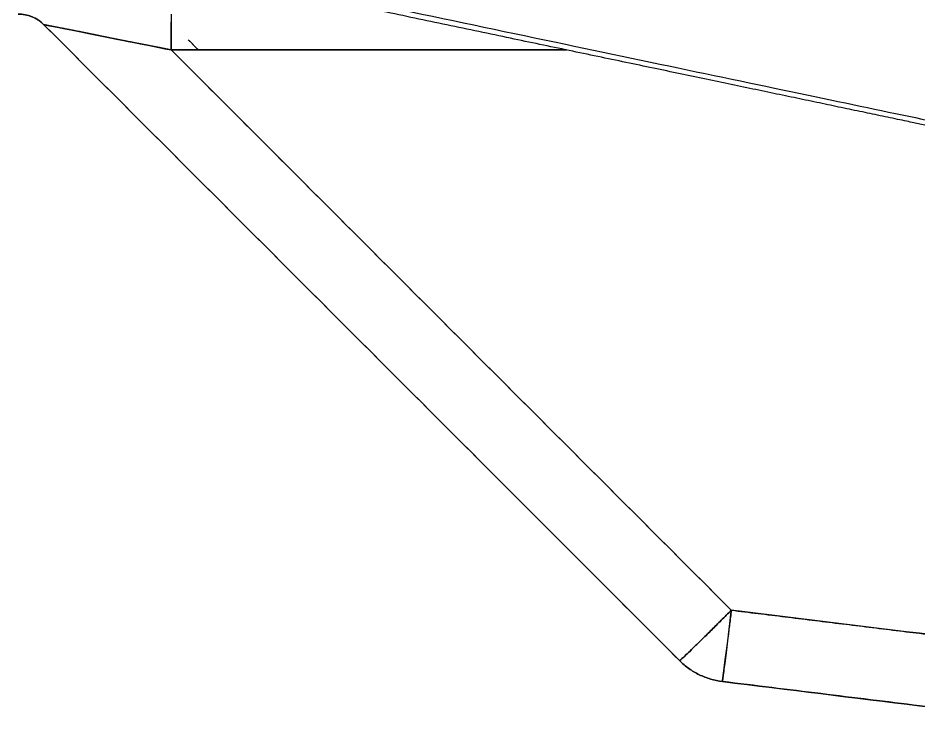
# Model space of a CAD drawing. Extents: x 86520 to 160660, y -2551 to 2752.
# Drawn here: x 89218.56 to 89243.19, y 1529.19 to 1548.65 of the extents above; entities that cross this region are included whole.
import ezdxf

# ---------------------------------------------------------------- set-up
doc = ezdxf.new("R2010")
doc.units = 0
doc.header["$LTSCALE"] = 10
doc.header["$MEASUREMENT"] = 0
doc.layers.add('1', color=7, linetype='CONTINUOUS')

msp = doc.modelspace()

# ---------------------------------------------------------------- linework, layer by layer
at = {"layer": '1', "color": 7, "linetype": 'CONTINUOUS'}
for points, degree, knots in [([(89224.9728, 1549.7257), (89228.0788, 1549.0739), (89231.2006, 1548.4189), (89236.8583, 1547.2321), (89239.4699, 1546.6845), (89242.6479, 1546.0184), (89243.6111, 1545.8165), (89245.2498, 1545.4732), (89245.9291, 1545.331), (89247.0085, 1545.1051), (89247.4023, 1545.0228), (89247.8141, 1544.9371), (89247.9056, 1544.9181), (89247.9056, 1544.9184)], 3, [0, 0, 0, 0, 0.2577628, 0.2577628, 0.5155256, 0.5155256, 0.6444069, 0.6444069, 0.7732883, 0.7732883, 0.9021697, 0.9021697, 1, 1, 1, 1]), ([(89247.5319, 1544.8491), (89247.5143, 1544.8518), (89246.0949, 1545.1484), (89244.4664, 1545.4887), (89241.3074, 1546.1502), (89238.1519, 1546.811), (89233.8579, 1547.7108), (89229.5487, 1548.6137), (89224.9409, 1549.5798)], 2, [0, 0, 0, 0.2242214, 0.2242214, 0.4828143, 0.4828143, 0.7414071, 0.7414071, 1, 1, 1]), ([(89219.2683, 1548.464), (89219.222, 1548.5102), (89219.1712, 1548.552), (89219.0624, 1548.6247), (89219.0044, 1548.6557), (89218.8834, 1548.7058), (89218.8205, 1548.7249), (89218.6921, 1548.7504), (89218.6267, 1548.7568), (89218.5612, 1548.7568)], 3, [0, 0, 0, 0, 0.25, 0.25, 0.5, 0.5, 0.75, 0.75, 1, 1, 1, 1]), ([(89222.7515, 1548.7569), (89222.7515, 1548.7568), (89222.7515, 1548.7505), (89222.7515, 1548.7256), (89222.7515, 1548.7069), (89222.7515, 1548.6579), (89222.7515, 1548.6275), (89222.7515, 1548.5563), (89222.7515, 1548.5155), (89222.7515, 1548.4247), (89222.7515, 1548.3749), (89222.7515, 1548.268), (89222.7515, 1548.2111), (89222.7515, 1548.0921), (89222.7515, 1548.0302), (89222.7515, 1547.9036), (89222.7515, 1547.839), (89222.7515, 1547.7743)], 3, [0, 0, 0, 0, 0.125, 0.125, 0.25, 0.25, 0.375, 0.375, 0.5, 0.5, 0.625, 0.625, 0.75, 0.75, 0.875, 0.875, 1, 1, 1, 1]), ([(89219.2683, 1548.464), (89219.266, 1548.4662), (89219.6386, 1548.3935), (89220.9261, 1548.1386), (89221.8306, 1547.9584), (89222.7515, 1547.7743)], 3, [0, 0, 0, 0, 0.5, 0.5, 1, 1, 1, 1]), ([(89222.7515, 1547.7743), (89222.7391, 1547.7768), (89222.7144, 1547.7817), (89222.6775, 1547.789), (89222.6408, 1547.7963), (89222.6044, 1547.8035), (89222.5681, 1547.8107), (89222.5321, 1547.8178), (89222.4963, 1547.8248), (89222.4607, 1547.8317), (89222.4254, 1547.8386), (89222.3902, 1547.8455), (89222.3554, 1547.8523), (89222.3207, 1547.859), (89222.2863, 1547.8657), (89222.2521, 1547.8723), (89222.2182, 1547.8789), (89222.1844, 1547.8854), (89222.151, 1547.8919), (89222.1177, 1547.8983), (89222.0847, 1547.9047), (89222.052, 1547.911), (89222.0194, 1547.9173), (89221.9872, 1547.9235), (89221.9551, 1547.9297), (89221.9233, 1547.9358), (89221.8918, 1547.9419), (89221.8605, 1547.948), (89221.8294, 1547.954), (89221.7986, 1547.96), (89221.768, 1547.9659), (89221.7377, 1547.9718), (89221.7076, 1547.9776), (89221.6778, 1547.9834), (89221.6482, 1547.9892), (89221.6189, 1547.9949), (89221.5898, 1548.0006), (89221.561, 1548.0062), (89221.5324, 1548.0118), (89221.504, 1548.0174), (89221.476, 1548.0229), (89221.4481, 1548.0283), (89221.4205, 1548.0338), (89221.3932, 1548.0392), (89221.3661, 1548.0445), (89221.3393, 1548.0499), (89221.3127, 1548.0551), (89221.2863, 1548.0604), (89221.2602, 1548.0656), (89221.2344, 1548.0708), (89221.2088, 1548.0759), (89221.1835, 1548.081), (89221.1584, 1548.086), (89221.1335, 1548.091), (89221.1089, 1548.096), (89221.0846, 1548.1009), (89221.0605, 1548.1058), (89221.0366, 1548.1106), (89221.013, 1548.1154), (89220.9897, 1548.1202), (89220.9666, 1548.1249), (89220.9437, 1548.1296), (89220.9211, 1548.1342), (89220.8988, 1548.1388), (89220.8767, 1548.1434), (89220.8548, 1548.1479), (89220.8332, 1548.1523), (89220.8118, 1548.1568), (89220.7907, 1548.1611), (89220.7698, 1548.1655), (89220.7492, 1548.1697), (89220.7288, 1548.174), (89220.7086, 1548.1782), (89220.6887, 1548.1823), (89220.669, 1548.1864), (89220.6496, 1548.1904), (89220.6304, 1548.1944), (89220.6115, 1548.1984), (89220.5928, 1548.2023), (89220.5743, 1548.2061), (89220.5561, 1548.2099), (89220.5381, 1548.2137), (89220.5204, 1548.2174), (89220.5029, 1548.221), (89220.4856, 1548.2246), (89220.4686, 1548.2281), (89220.4518, 1548.2316), (89220.4352, 1548.235), (89220.4189, 1548.2384), (89220.4028, 1548.2417), (89220.3869, 1548.2449), (89220.3713, 1548.2481), (89220.3559, 1548.2513), (89220.3407, 1548.2543), (89220.3258, 1548.2574), (89220.3111, 1548.2603), (89220.2966, 1548.2632), (89220.2724, 1548.268), (89220.2388, 1548.2747), (89220.196, 1548.2831), (89220.1542, 1548.2913), (89220.1133, 1548.2993), (89220.0734, 1548.3071), (89220.0344, 1548.3147), (89219.9964, 1548.3221), (89219.9593, 1548.3293), (89219.9232, 1548.3363), (89219.888, 1548.3431), (89219.8538, 1548.3497), (89219.8206, 1548.3561), (89219.7883, 1548.3624), (89219.757, 1548.3684), (89219.7267, 1548.3743), (89219.6973, 1548.38), (89219.6689, 1548.3854), (89219.6415, 1548.3908), (89219.615, 1548.3959), (89219.5896, 1548.4008), (89219.5651, 1548.4056), (89219.5415, 1548.4102), (89219.519, 1548.4146), (89219.4974, 1548.4188), (89219.4768, 1548.4228), (89219.4572, 1548.4267), (89219.4385, 1548.4303), (89219.4208, 1548.4338), (89219.4041, 1548.4371), (89219.3884, 1548.4402), (89219.3737, 1548.4432), (89219.3599, 1548.4459), (89219.3471, 1548.4485), (89219.3352, 1548.4509), (89219.3243, 1548.453), (89219.3144, 1548.455), (89219.3055, 1548.4568), (89219.2975, 1548.4584), (89219.2905, 1548.4598), (89219.2844, 1548.461), (89219.2793, 1548.462), (89219.2752, 1548.4629), (89219.272, 1548.4635), (89219.2698, 1548.4638), (89219.2684, 1548.464), (89219.2684, 1548.464), (89219.2683, 1548.464)], 3, [0, 0, 0, 0, 0.008552, 0.0170529, 0.0255025, 0.0339008, 0.042248, 0.050544, 0.0587887, 0.0669823, 0.0751247, 0.0832159, 0.0912559, 0.0992447, 0.1071824, 0.115069, 0.1229044, 0.1306886, 0.1384218, 0.1461038, 0.1537346, 0.1613144, 0.1688431, 0.1763207, 0.1837472, 0.1911226, 0.1984469, 0.2057202, 0.2129424, 0.2201136, 0.2272338, 0.2343029, 0.241321, 0.2482881, 0.2552043, 0.2620694, 0.2688836, 0.2756468, 0.282359, 0.2890203, 0.2956307, 0.3021902, 0.3086987, 0.3151564, 0.3215632, 0.3279191, 0.3342242, 0.3404784, 0.3466818, 0.3528344, 0.3589362, 0.3649873, 0.3709875, 0.376937, 0.3828358, 0.3886838, 0.3944812, 0.4002279, 0.4059239, 0.4115692, 0.417164, 0.4227081, 0.4282017, 0.4336446, 0.4390371, 0.444379, 0.4496704, 0.4549113, 0.4601018, 0.4652418, 0.4703315, 0.4753707, 0.4803597, 0.4852983, 0.4901865, 0.4950246, 0.4998124, 0.50455, 0.5092374, 0.5138746, 0.5184618, 0.5229989, 0.527486, 0.5319231, 0.5363102, 0.5406474, 0.5449347, 0.5491722, 0.5533599, 0.5574979, 0.5615862, 0.5656248, 0.5696139, 0.5735534, 0.5774435, 0.5812841, 0.5850754, 0.5888173, 0.6003629, 0.6117642, 0.6230225, 0.6341391, 0.6451153, 0.6559524, 0.6666519, 0.6772153, 0.687644, 0.6979398, 0.7081041, 0.7181389, 0.7280458, 0.7378267, 0.7474836, 0.7570185, 0.7664334, 0.7757306, 0.7849122, 0.7939806, 0.8029383, 0.8117878, 0.8205317, 0.8291726, 0.8377134, 0.8461571, 0.8545065, 0.8627649, 0.8709354, 0.8790214, 0.8870262, 0.8949534, 0.9028067, 0.9105898, 0.9183065, 0.9259608, 0.9335566, 0.9410982, 0.9485897, 0.9560355, 0.9634399, 0.9708075, 0.9781426, 0.98545, 0.9927342, 1, 1, 1, 1]), ([(89236.6501, 1531.0822), (89236.6512, 1531.0811), (89236.6613, 1531.0889), (89236.6991, 1531.1222), (89236.7267, 1531.1477), (89236.7986, 1531.2154), (89236.8428, 1531.2576), (89236.946, 1531.357), (89237.005, 1531.4143), (89237.1357, 1531.5417), (89237.2074, 1531.6119), (89237.3606, 1531.7626), (89237.4421, 1531.843), (89237.612, 1532.0112), (89237.7004, 1532.0988), (89237.8806, 1532.2781), (89237.9724, 1532.3697), (89238.0643, 1532.4615)], 3, [0, 0, 0, 0, 0.125, 0.125, 0.25, 0.25, 0.375, 0.375, 0.5, 0.5, 0.625, 0.625, 0.75, 0.75, 0.875, 0.875, 1, 1, 1, 1]), ([(89238.0643, 1532.4615), (89237.9724, 1532.3697), (89237.8806, 1532.2781), (89237.7004, 1532.0988), (89237.612, 1532.0112), (89237.4421, 1531.843), (89237.3606, 1531.7626), (89237.2074, 1531.6119), (89237.1357, 1531.5417), (89237.005, 1531.4143), (89236.946, 1531.357), (89236.8428, 1531.2576), (89236.7986, 1531.2154), (89236.7267, 1531.1477), (89236.6991, 1531.1222), (89236.6613, 1531.0889), (89236.6512, 1531.0811), (89236.6501, 1531.0822)], 3, [0, 0, 0, 0, 0.125, 0.125, 0.25, 0.25, 0.375, 0.375, 0.5, 0.5, 0.625, 0.625, 0.75, 0.75, 0.875, 0.875, 1, 1, 1, 1]), ([(89237.8205, 1530.5113), (89237.8206, 1530.5113), (89237.8206, 1530.5114), (89237.8206, 1530.5118), (89237.8207, 1530.5124), (89237.8208, 1530.5132), (89237.8209, 1530.5142), (89237.821, 1530.5155), (89237.8211, 1530.5171), (89237.8213, 1530.5188), (89237.8215, 1530.5208), (89237.8217, 1530.523), (89237.8219, 1530.5254), (89237.8222, 1530.5281), (89237.8225, 1530.531), (89237.8229, 1530.5341), (89237.8232, 1530.5374), (89237.8236, 1530.541), (89237.8241, 1530.5448), (89237.8246, 1530.5488), (89237.8251, 1530.553), (89237.8257, 1530.5575), (89237.8263, 1530.5622), (89237.8269, 1530.5672), (89237.8276, 1530.5724), (89237.8283, 1530.5778), (89237.8291, 1530.5835), (89237.8299, 1530.5894), (89237.8308, 1530.5956), (89237.8317, 1530.6021), (89237.8326, 1530.6088), (89237.8336, 1530.6157), (89237.8346, 1530.623), (89237.8356, 1530.6305), (89237.8367, 1530.6383), (89237.8378, 1530.6464), (89237.839, 1530.6547), (89237.8402, 1530.6633), (89237.8414, 1530.6723), (89237.8427, 1530.6815), (89237.844, 1530.6911), (89237.8453, 1530.7009), (89237.8467, 1530.7111), (89237.8481, 1530.7215), (89237.8495, 1530.7323), (89237.851, 1530.7435), (89237.8525, 1530.7549), (89237.8541, 1530.7667), (89237.8557, 1530.7789), (89237.8573, 1530.7914), (89237.859, 1530.8042), (89237.8607, 1530.8174), (89237.8624, 1530.831), (89237.8642, 1530.8449), (89237.866, 1530.8592), (89237.8678, 1530.8738), (89237.8697, 1530.8889), (89237.8716, 1530.9043), (89237.8736, 1530.9201), (89237.8756, 1530.9363), (89237.8777, 1530.9529), (89237.8797, 1530.9699), (89237.8819, 1530.9873), (89237.8841, 1531.005), (89237.8863, 1531.0232), (89237.8886, 1531.0418), (89237.891, 1531.0608), (89237.8931, 1531.0781), (89237.8951, 1531.0934), (89237.8968, 1531.1069), (89237.8987, 1531.1208), (89237.9006, 1531.1351), (89237.9027, 1531.1498), (89237.9048, 1531.1649), (89237.907, 1531.1804), (89237.9093, 1531.1964), (89237.9117, 1531.2129), (89237.9142, 1531.2298), (89237.9167, 1531.2471), (89237.9193, 1531.2649), (89237.9219, 1531.2833), (89237.9247, 1531.3021), (89237.9274, 1531.3214), (89237.9302, 1531.3412), (89237.9331, 1531.3615), (89237.936, 1531.3824), (89237.939, 1531.4037), (89237.942, 1531.4256), (89237.9451, 1531.4481), (89237.9481, 1531.4711), (89237.9513, 1531.4946), (89237.9544, 1531.5187), (89237.9576, 1531.5434), (89237.9608, 1531.5686), (89237.9641, 1531.5944), (89237.9674, 1531.6207), (89237.9707, 1531.6477), (89237.9741, 1531.6752), (89237.9774, 1531.7033), (89237.9809, 1531.732), (89237.9843, 1531.7612), (89237.9878, 1531.7911), (89237.9913, 1531.8215), (89237.9948, 1531.8525), (89237.9984, 1531.8841), (89238.002, 1531.9162), (89238.0057, 1531.9489), (89238.0094, 1531.9822), (89238.0132, 1532.016), (89238.017, 1532.0504), (89238.0209, 1532.0853), (89238.0248, 1532.1207), (89238.0288, 1532.1567), (89238.0329, 1532.1932), (89238.0371, 1532.2301), (89238.0414, 1532.2676), (89238.0457, 1532.3055), (89238.0502, 1532.3439), (89238.0548, 1532.3827), (89238.0594, 1532.422), (89238.0627, 1532.4483), (89238.0643, 1532.4615)], 3, [0, 0, 0, 0, 0.0070872, 0.0141459, 0.0211784, 0.0281873, 0.0351751, 0.0421442, 0.049097, 0.0560359, 0.0629634, 0.0698818, 0.0767936, 0.083701, 0.0906063, 0.0975119, 0.10442, 0.1113329, 0.1182526, 0.1251815, 0.1321216, 0.139075, 0.1460437, 0.1530299, 0.1600353, 0.167062, 0.1741118, 0.1811866, 0.1882881, 0.1954181, 0.2025783, 0.2097704, 0.2169959, 0.2242564, 0.2315534, 0.2388883, 0.2462627, 0.2536777, 0.2611349, 0.2686353, 0.2761803, 0.283771, 0.2914086, 0.299094, 0.3068285, 0.3146129, 0.3224482, 0.3303353, 0.3382751, 0.3462683, 0.3543159, 0.3624184, 0.3705766, 0.3787912, 0.3870627, 0.3953918, 0.403779, 0.4122247, 0.4207295, 0.4292938, 0.437918, 0.4466024, 0.4553474, 0.4641533, 0.4730204, 0.4819489, 0.4909389, 0.4999908, 0.5060219, 0.5121759, 0.5184538, 0.5248562, 0.5313841, 0.5380381, 0.544819, 0.5517275, 0.5587641, 0.5659297, 0.5732247, 0.5806497, 0.5882054, 0.5958921, 0.6037104, 0.6116608, 0.6197437, 0.6279595, 0.6363086, 0.6447913, 0.653408, 0.6621589, 0.6710443, 0.6800645, 0.6892196, 0.6985098, 0.7079353, 0.7174961, 0.7271923, 0.7370239, 0.746991, 0.7570935, 0.7673313, 0.7777043, 0.7882124, 0.7988553, 0.8096327, 0.8205445, 0.8315902, 0.8427696, 0.8540821, 0.8655273, 0.8771047, 0.8888138, 0.9006538, 0.9126243, 0.9247243, 0.9369532, 0.9493101, 0.9617943, 0.9744046, 0.9871402, 1, 1, 1, 1]), ([(89238.0643, 1532.4615), (89238.0485, 1532.333), (89238.0327, 1532.2048), (89238.0018, 1531.9535), (89237.9866, 1531.8306), (89237.9574, 1531.5945), (89237.9433, 1531.4814), (89237.917, 1531.2693), (89237.9047, 1531.1703), (89237.8821, 1530.9902), (89237.872, 1530.9091), (89237.8542, 1530.7678), (89237.8465, 1530.7076), (89237.8341, 1530.6103), (89237.8292, 1530.5733), (89237.8226, 1530.5238), (89237.8208, 1530.5113), (89237.8205, 1530.5113)], 3, [0, 0, 0, 0, 0.125, 0.125, 0.25, 0.25, 0.375, 0.375, 0.5, 0.5, 0.625, 0.625, 0.75, 0.75, 0.875, 0.875, 1, 1, 1, 1]), ([(89236.6501, 1531.0822), (89236.7282, 1531.004), (89236.8129, 1530.9324), (89236.9929, 1530.804), (89237.0882, 1530.7473), (89237.2869, 1530.6504), (89237.3903, 1530.6102), (89237.6022, 1530.5474), (89237.7108, 1530.5248), (89237.8205, 1530.5113)], 3, [0, 0, 0, 0, 0.25, 0.25, 0.5, 0.5, 0.75, 0.75, 1, 1, 1, 1]), ([(89237.8205, 1530.5113), (89237.7108, 1530.5248), (89237.6022, 1530.5474), (89237.3903, 1530.6102), (89237.2869, 1530.6504), (89237.0882, 1530.7473), (89236.9929, 1530.804), (89236.8129, 1530.9324), (89236.7282, 1531.004), (89236.6501, 1531.0822)], 3, [0, 0, 0, 0, 0.25, 0.25, 0.5, 0.5, 0.75, 0.75, 1, 1, 1, 1])]:
    msp.add_open_spline(points, degree=degree, knots=knots, dxfattribs=at)
for points, weights in [([(89218.5612, 1548.7568), (89218.9754, 1548.7568), (89219.2683, 1548.464)], [1, 0.923879532511, 1]), ([(89222.7515, 1547.7743), (89222.7515, 1548.2441), (89222.7515, 1548.5377)], [1, 0.838753546303, 0.858852930834])]:
    msp.add_rational_spline(points, weights, degree=2, dxfattribs=at)
for points, degree in [([(89219.2683, 1548.464), (89225.0622, 1542.67), (89230.8561, 1536.8761), (89236.6501, 1531.0822)], 3), ([(89236.6501, 1531.0822), (89219.2683, 1548.464)], 1), ([(89223.4936, 1547.7742), (89223.2138, 1548.054)], 1), ([(89223.2147, 1548.0531), (89223.4936, 1547.7742)], 1), ([(89222.7515, 1547.7743), (89238.0643, 1532.4615)], 1), ([(89233.5548, 1547.7743), (89222.7515, 1547.7743)], 1), ([(89238.0643, 1532.4615), (89232.96, 1537.5658), (89227.8557, 1542.67), (89222.7515, 1547.7743)], 3), ([(89222.7515, 1547.7743), (89226.3526, 1547.7743), (89229.9537, 1547.7743), (89233.5548, 1547.7743)], 3), ([(89238.0643, 1532.4615), (89249.8342, 1531.0163)], 1), ([(89249.8342, 1531.0163), (89245.9109, 1531.4981), (89241.9876, 1531.9798), (89238.0643, 1532.4615)], 3), ([(89248.6008, 1529.1877), (89237.8205, 1530.5113)], 1), ([(89237.8205, 1530.5113), (89241.414, 1530.0701), (89245.0074, 1529.6289), (89248.6008, 1529.1877)], 3)]:
    msp.add_open_spline(points, degree=degree, dxfattribs=at)

doc.saveas('drawing.dxf')
